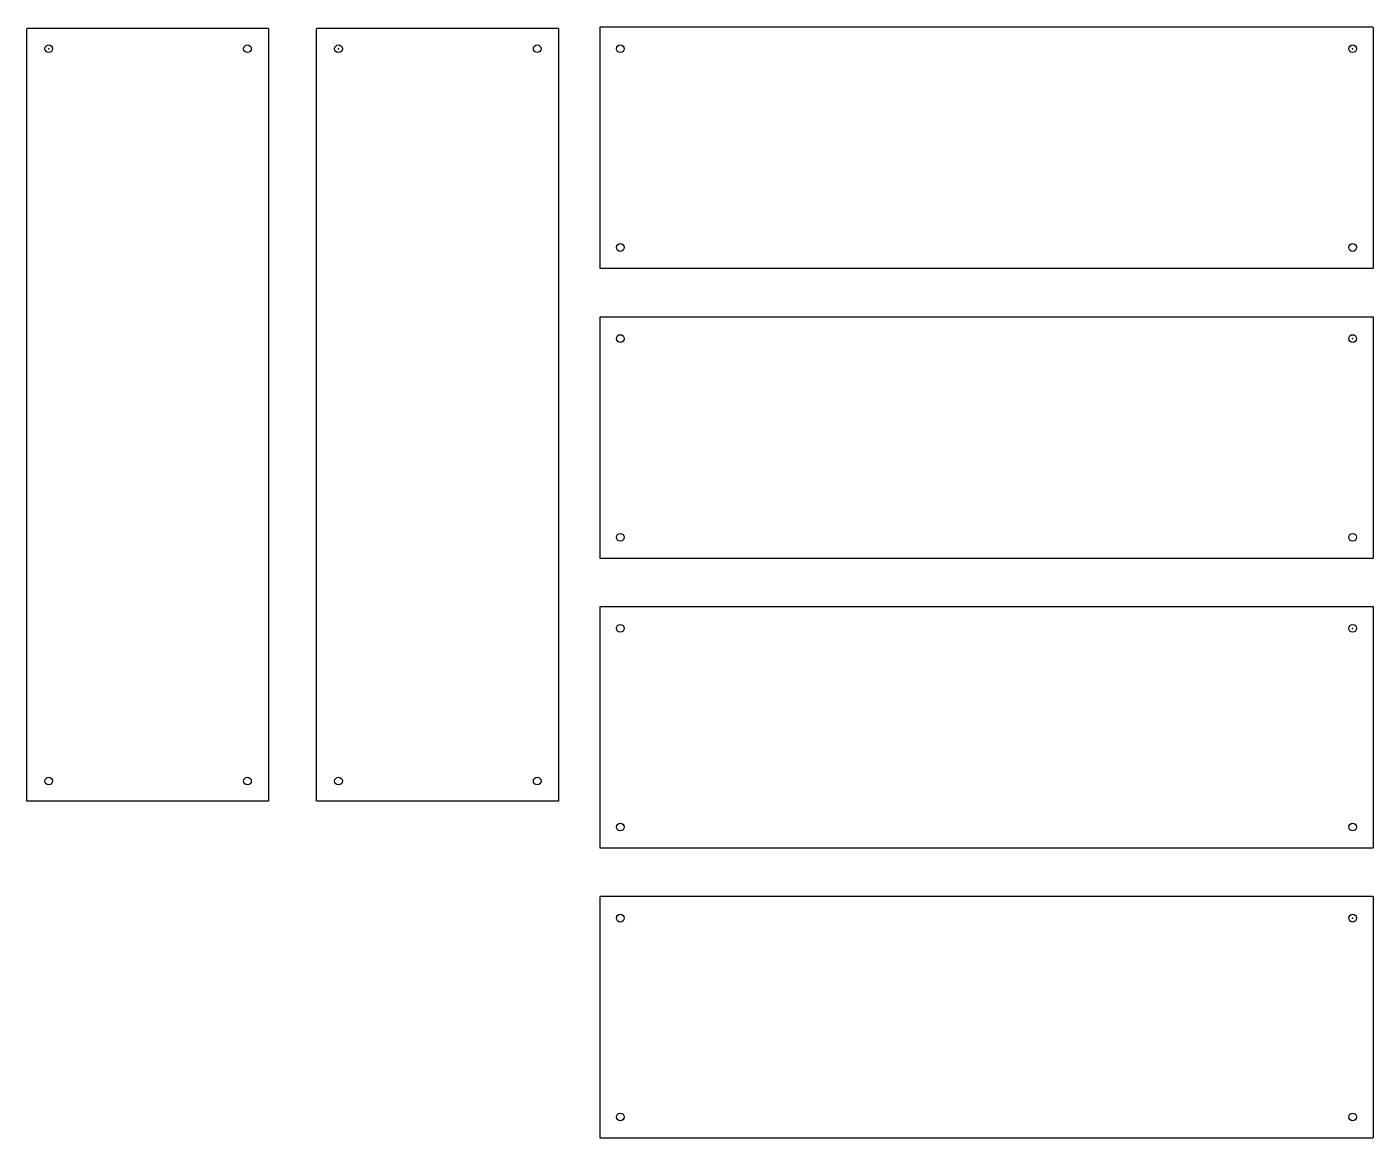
# Model space of a CAD drawing. Header units: millimetres. Extents: x -51 to 228, y -304 to -74.
import ezdxf

# ---------------------------------------------------------------- set-up
doc = ezdxf.new("R2010")
doc.units = ezdxf.units.MM
doc.layers.get('0').update_dxf_attribs({"linetype": 'CONTINUOUS'})

msp = doc.modelspace()

# ---------------------------------------------------------------- linework, layer by layer
for p, q in [((-51.01, -234.66), (-51.01, -74.66)), ((-51.01, -234.66), (-51.01, -74.66)), ((-50.98, -74.64), (-0.98, -74.64)), ((-50.98, -74.64), (-0.98, -74.64)), ((-0.96, -74.66), (-0.96, -234.66)), ((-0.96, -74.66), (-0.96, -234.66)), ((8.99, -234.66), (8.99, -74.66)), ((8.99, -234.66), (8.99, -74.66)), ((9.02, -74.64), (59.02, -74.64)), ((9.02, -74.64), (59.02, -74.64)), ((59.04, -74.66), (59.04, -234.66)), ((59.04, -74.66), (59.04, -234.66)), ((67.7, -124.4), (67.7, -74.36)), ((67.7, -124.4), (67.7, -74.36)), ((67.7, -124.4), (67.7, -74.36)), ((67.7, -124.4), (67.7, -74.36)), ((67.71, -74.35), (227.71, -74.35)), ((67.71, -74.35), (227.71, -74.35)), ((67.71, -74.35), (227.71, -74.35)), ((67.71, -74.35), (227.71, -74.35)), ((227.74, -74.38), (227.74, -124.38)), ((227.74, -74.38), (227.74, -124.38)), ((227.74, -74.38), (227.74, -124.38)), ((227.74, -74.38), (227.74, -124.38)), ((227.71, -124.4), (67.71, -124.4)), ((227.71, -124.4), (67.71, -124.4)), ((227.71, -124.4), (67.71, -124.4)), ((227.71, -124.4), (67.71, -124.4)), ((67.7, -184.4), (67.7, -134.36)), ((67.7, -184.4), (67.7, -134.36)), ((67.71, -134.35), (227.71, -134.35)), ((67.71, -134.35), (227.71, -134.35)), ((227.74, -134.38), (227.74, -184.38)), ((227.74, -134.38), (227.74, -184.38)), ((227.71, -184.4), (67.71, -184.4)), ((227.71, -184.4), (67.71, -184.4)), ((67.7, -244.4), (67.7, -194.36)), ((67.7, -244.4), (67.7, -194.36)), ((67.71, -194.35), (227.71, -194.35)), ((67.71, -194.35), (227.71, -194.35)), ((227.74, -194.38), (227.74, -244.38)), ((227.74, -194.38), (227.74, -244.38)), ((-0.96, -234.67), (-51, -234.67)), ((-0.96, -234.67), (-51, -234.67)), ((59.04, -234.67), (9, -234.67)), ((59.04, -234.67), (9, -234.67)), ((227.71, -244.4), (67.71, -244.4)), ((227.71, -244.4), (67.71, -244.4)), ((67.7, -304.4), (67.7, -254.36)), ((67.7, -304.4), (67.7, -254.36)), ((67.71, -254.35), (227.71, -254.35)), ((67.71, -254.35), (227.71, -254.35)), ((227.74, -254.38), (227.74, -304.38)), ((227.74, -254.38), (227.74, -304.38)), ((227.71, -304.4), (67.71, -304.4)), ((227.71, -304.4), (67.71, -304.4))]:
    msp.add_line(p, q)
for centre in [(-46.49, -78.87), (-46.49, -78.87), (-5.34, -78.87), (-5.34, -78.87), (13.51, -78.87), (13.51, -78.87), (54.66, -78.87), (54.66, -78.87), (71.88, -78.87), (71.88, -78.87), (71.88, -78.87), (71.88, -78.87), (223.51, -78.87), (223.51, -78.87), (223.51, -78.87), (223.51, -78.87), (71.88, -120.02), (71.88, -120.02), (71.88, -120.02), (71.88, -120.02), (223.51, -120.02), (223.51, -120.02), (223.51, -120.02), (223.51, -120.02), (71.88, -138.87), (71.88, -138.87), (223.51, -138.87), (223.51, -138.87), (71.88, -180.02), (71.88, -180.02), (223.51, -180.02), (223.51, -180.02), (71.88, -198.87), (71.88, -198.87), (223.51, -198.87), (223.51, -198.87), (-46.49, -230.49), (-46.49, -230.49), (-5.34, -230.49), (-5.34, -230.49), (13.51, -230.49), (13.51, -230.49), (54.66, -230.49), (54.66, -230.49), (71.88, -240.02), (71.88, -240.02), (223.51, -240.02), (223.51, -240.02), (71.88, -258.87), (71.88, -258.87), (223.51, -258.87), (223.51, -258.87), (71.88, -300.02), (71.88, -300.02), (223.51, -300.02), (223.51, -300.02)]:
    msp.add_circle(centre, 0.8)
for p in [(-46.49, -78.87), (-46.49, -78.87), (13.51, -78.87), (13.51, -78.87), (223.51, -78.87), (223.51, -78.87), (223.51, -78.87), (223.51, -78.87), (223.51, -138.87), (223.51, -138.87), (223.51, -198.87), (223.51, -198.87), (223.51, -258.87), (223.51, -258.87)]:
    msp.add_point(p)

doc.saveas('drawing.dxf')
